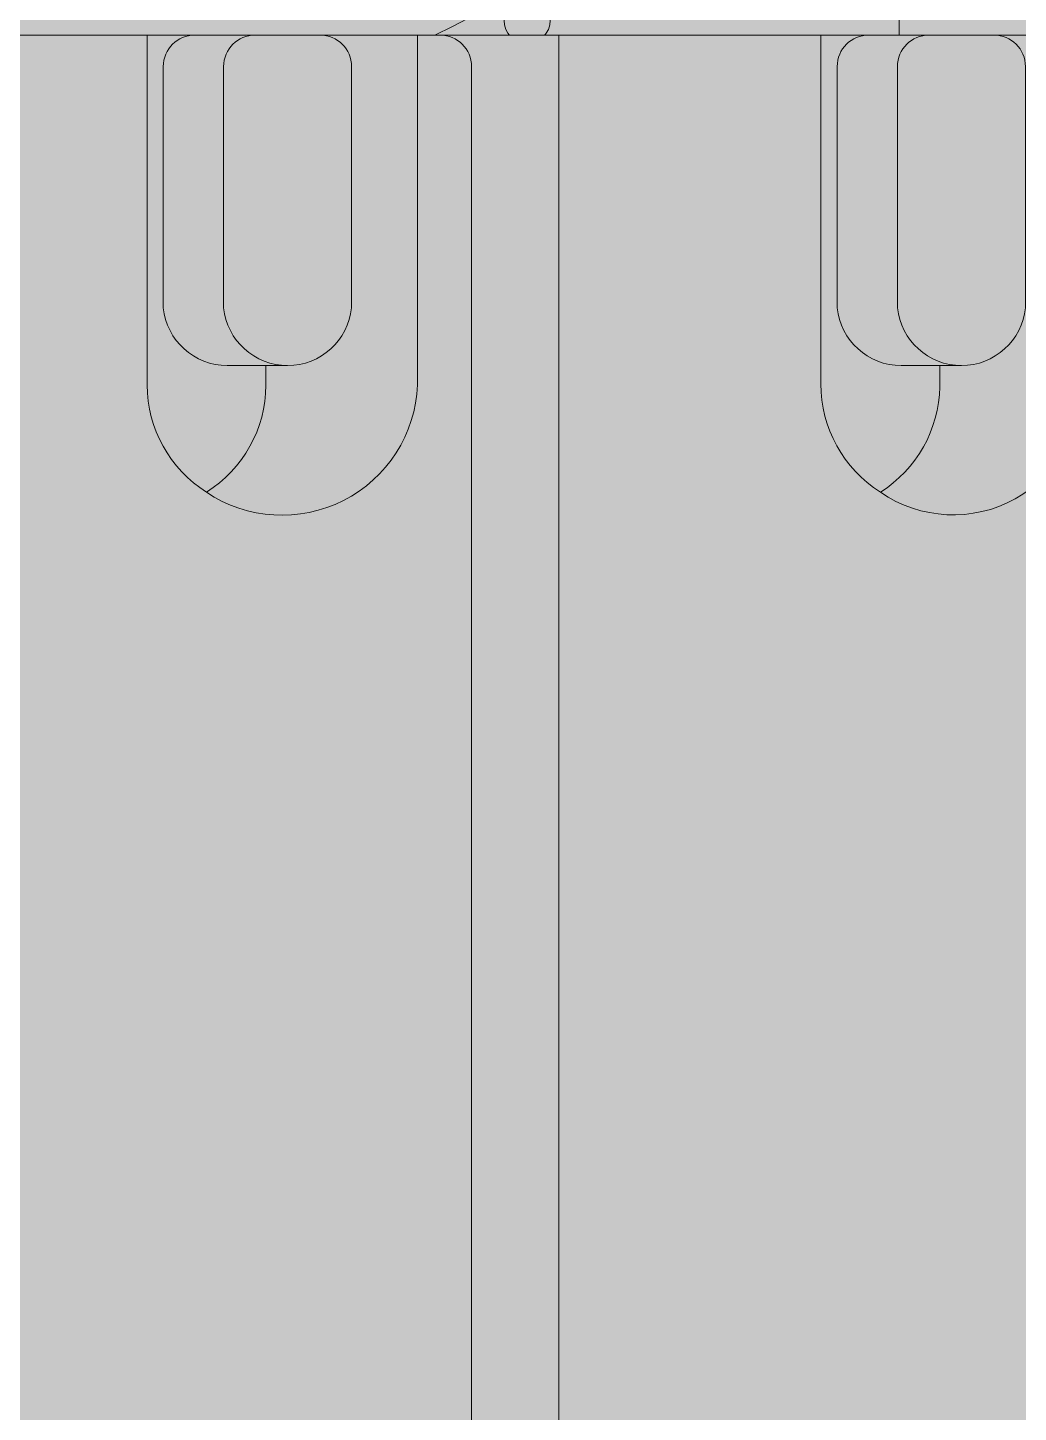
# Model space of a CAD drawing. Header units: millimetres. Extents: x -5368 to 16281, y -22441 to 15493.
# Drawn here: x -3813 to -3341, y 2836 to 3495 of the extents above; entities that cross this region are included whole.
import ezdxf
from ezdxf.enums import TextEntityAlignment as Align

# ---------------------------------------------------------------- set-up
doc = ezdxf.new("R2010")
doc.units = ezdxf.units.MM
doc.set_wipeout_variables(frame=1)
doc.layers.add('Техника. Кран GROVE GMK 5220', color=250, linetype='Continuous', lineweight=20)
doc.layers.add('Техника. Кран GROVE GMK 5220 Штрих', color=7, linetype='Continuous', true_color=0xe8e8e8)
doc.styles.add('arial', font='arial.ttf')

# ---------------------------------------------------------------- blocks, each defined once
blk = doc.blocks.new('GMK 5220-20250309.081547')
at = {"color": 0, "linetype": 'ByBlock', "lineweight": -2, "transparency": 16777216}
blk.add_lwpolyline([(-4565.001899227203, -200.5016025695522), (-35.41129775596892, -200.5008757125815), (86.9195635260603, -89.33162617230118, 0.4349877229114393), (84.60315346377865, 91.49069402250825, 2.220446049250313e-16), (-35.41139026052588, 200.5010176241713), (-2517.000848705249, 200.501346494455)], format="xyb", dxfattribs=at)
blk = doc.blocks.new('GMK 5220-20250308.075254')
at = {"color": 0, "linetype": 'ByBlock', "lineweight": -2, "transparency": 16777216}
blk.add_wipeout([(4132.021917808218, 3646.8969709839685), (4108.436437235389, 3719.476066501539), (4070.274609802295, 3785.564453733841), (4019.204699595783, 3842.273044542456), (3957.4592542386176, 3887.122793456416), (3887.7375079117714, 3918.153070431249), (3813.087382931683, 3934.00737080866), (3736.772248244751, 3933.9926156215024), (3662.1282595606167, 3918.1094499004384), (3592.418517574316, 3887.0522144760907), (3530.6904198263132, 3842.178592509361), (3479.6424421378447, 3785.4502576676105), (3441.5061733402695, 3719.34711854246), (3417.948760211422, 3646.7589081589767), (3410.000027289207, 3570.858857797127), (3418.0074575575927, 3494.9649775399084), (3441.6210020476674, 3422.3950077409945), (3479.808382409946, 3356.321382283732), (3530.900217498023, 3299.6325439878847), (3592.6630012315604, 3254.8066748330725), (3662.396741473466, 3223.8033609477097), (3737.0529915870825, 3207.977928284643), (3813.3681148626188, 3208.0221938439095), (3888.0059560892905, 3223.9342225336172), (3957.703683311354, 3255.018411763496), (4019.4144242199973, 3299.9159000730474), (4070.440461757222, 3356.6639704653494), (4108.5511662167655, 3422.781851598954), (4132.080508379095, 3495.3791659942403), (4139.999999999999, 3571.0000000000005)], dxfattribs=at)
at = {"layer": 'Техника. Кран GROVE GMK 5220 Штрих', "true_color": 0xadadad, "transparency": 16777216}
h = blk.add_hatch(color=253, dxfattribs=at)
h.dxf.hatch_style = 1
edge = h.paths.add_edge_path()
edge.add_arc((3775, 3571), 365, 0, 360)
at = {"color": 0, "linetype": 'ByBlock', "lineweight": -2, "transparency": 16777216}
blk.add_circle((3775, 3571), 365, dxfattribs=at)
blk.add_wipeout([(22.385445000000345, 3559.327399999999), (127.09091248929008, 3216.5435079587587), (-341.3059549999989, 2995.967199999999), (-341.3059549999989, 2995.967199999999), (-346.26780791351393, 3137.257352465088), (-355.4946369169297, 3278.333193042008), (-368.97802376036293, 3419.0660088568475), (-386.70566665306615, 3559.327399999999), (-481.15585500000407, 3559.3273000000017), (-481.1558550000034, 3559.3273000000017), (-461.854520898396, 3408.22343444318), (-447.58011209551023, 3256.562098112381), (-438.34836448318083, 3104.510480165257), (-434.1694550000027, 2952.2361999999994), (-1174.4276549999995, 2602.573240000001), (-1174.4276549999995, 2602.573240000001), (-1232.6608714875429, 2651.2683306756066), (-1295.133026798041, 2694.390820970713), (-1361.3126439986895, 2731.573849701118), (-1430.6367052171408, 2762.501085183311), (-1430.6367052171408, 2762.501085183311), (-1343.422894510994, 2971.02874589983), (-1243.6405958898372, 3173.842766479447), (-1131.6620886237424, 3370.1864650598927), (-1007.9051550000017, 3559.327299999998), (-1007.9051549999999, 3559.3273000000017), (-418.5165153461344, 3559.3273000000017), (-431.7750550000012, 3646.3273000000017), (-431.7750550000037, 3687.327300000001), (-918.7786550000014, 3687.327300000001), (-948.3842550000008, 3756.3273000000017), (-989.4383550000016, 3756.3273000000017), (-1038.8675549999998, 3687.0824000000002), (-1038.8675549999998, 3687.0824000000002), (-1172.2251444162266, 3492.9240759378263), (-1293.2972674302482, 3290.8764516349993), (-1401.618736476461, 3081.715841573714), (-1496.7733550000007, 2866.2458899999992), (-1496.7733550000007, 2866.245889999998), (-1553.1281550000017, 2863.0735400000017), (-1553.1281550000022, 2863.0735400000017), (-1558.5956489312325, 2849.1777043832367), (-1564.0093507761553, 2835.260823636801), (-1569.3691795314803, 2821.3231059940235), (-1574.6750549999992, 2807.3647600000027), (-1574.6750549999992, 2807.36476), (-1539.4516550000003, 2755.983599999999), (-1539.4516550000003, 2755.9835999999987), (-1566.810906161741, 2679.6602971901248), (-1592.4782614713254, 2602.7515067474806), (-1616.4412057817876, 2525.294728632762), (-1638.6880550000014, 2447.32773), (-1638.6880550000014, 2447.3277300000013), (-1643.5206549999998, 2425.86565), (-1658.459054999999, 2372.494080000001), (-1658.459054999999, 2372.494080000001), (-1633.4480954567357, 2325.9956192611835), (-1605.4211164390858, 2281.2503022380765), (-1574.500473531195, 2238.4534706904383), (-1540.8211550000015, 2197.7919600000027), (-1540.8211550000015, 2197.7919600000027), (-1563.2686448593195, 2156.609728604125), (-1563.2686448593195, 2156.609728604125), (-1557.3169297364325, 2148.209832955544), (-1551.2656693313838, 2139.8813632689), (-1545.1157207309807, 2131.625499169759), (-1538.8679550000015, 2123.4434100000008), (-1538.8679550000006, 2123.4434099999994), (-1546.8675550000007, 2117.2592200000004), (-1129.9999549999993, 2117.326830000002), (-1129.9999549999993, 1932), (-1162.4999549999989, 1932), (-1162.4999549999989, 1907.0000000000005), (-1178.907455, 1907.0000000000005), (-1190.2781549999995, 1893.924500000002), (-1197.4163550000012, 1893.924500000002), (-1197.4163550000012, 1932), (-1333.234155000001, 1932), (-1333.234155000001, 1893.924500000002), (1246.999945, 1893.924500000002), (1246.999945, 1887.0000000000005), (1560.999994999999, 1887.0000000000005), (1560.999994999999, 1873.3397459621556), (1560.999994999999, 1873.3397459621556), (1559.8268293236497, 1872.7612046748873), (1558.5881854510244, 1872.340741737109), (1557.3052569221995, 1872.0855513862625), (1555.999994999999, 1872), (1535.999994999999, 1872), (1535.999994999999, 1867.0000000000005), (1555.999994999999, 1867.0000000000005), (1555.999994999999, 1867.0000000000005), (1557.2728508594673, 1867.0541029723508), (1558.536524680886, 1867.2160216051952), (1559.7819006629443, 1867.4845878612905), (1560.999994999999, 1867.8578643762708), (1560.999994999999, 1804), (1565.999994999999, 1804), (1565.999994999999, 1870.817503000002), (1567.1803349999977, 1872), (1570.999994999999, 1872), (1570.999994999999, 1887.0000000000005), (1672.999994999999, 1887.0000000000005), (1672.999994999999, 1872), (1676.819655, 1872), (1677.999994999999, 1870.817503000002), (1677.999994999999, 1804), (1682.999994999999, 1804), (1682.999994999999, 1867.8578643762708), (1682.999994999999, 1867.8578643762708), (1684.2180893370535, 1867.4845878612905), (1685.4634653191117, 1867.2160216051952), (1686.7271391405304, 1867.0541029723508), (1687.999994999999, 1867.0000000000005), (1707.9999949999988, 1867.0000000000005), (1707.9999949999988, 1872), (1687.999994999999, 1872), (1687.999994999999, 1872), (1686.6947330777982, 1872.0855513862625), (1685.4118045489736, 1872.340741737109), (1684.173160676348, 1872.7612046748873), (1682.999994999999, 1873.3397459621556), (1682.999994999999, 1887.0000000000005), (2341.999994999999, 1887.0000000000005), (2341.999994999999, 1873.3397459621556), (2341.999994999999, 1873.3397459621556), (2340.8268293236492, 1872.7612046748886), (2339.5881854510235, 1872.3407417371109), (2338.3052569221995, 1872.085551386263), (2336.9999949999988, 1872), (2316.9999949999988, 1872), (2316.9999949999988, 1867.0000000000005), (2336.9999949999988, 1867.0000000000005), (2336.9999949999988, 1867.0000000000005), (2338.2728508594673, 1867.0541029723536), (2339.536524680885, 1867.2160216051984), (2340.781900662944, 1867.4845878612919), (2341.999994999999, 1867.8578643762708), (2341.999994999999, 1804), (2346.999994999999, 1804), (2346.999994999999, 1870.817503000002), (2348.1803349999977, 1872), (2351.9999949999988, 1872), (2351.9999949999988, 1887.0000000000005), (2453.999994999999, 1887.0000000000005), (2453.999994999999, 1872), (2457.8196550000002, 1872), (2458.9999949999988, 1870.8173770000003), (2458.9999949999988, 1804), (2463.999994999999, 1804), (2463.999994999999, 1867.8578643762708), (2463.999994999999, 1867.8578643762708), (2465.2180893370532, 1867.4845878612905), (2466.4634653191124, 1867.2160216051952), (2467.72713914053, 1867.0541029723508), (2468.999994999999, 1867.0000000000005), (2488.999994999999, 1867.0000000000005), (2488.999994999999, 1872), (2468.999994999999, 1872), (2468.999994999999, 1872), (2467.6947330777984, 1872.0855513862625), (2466.411804548974, 1872.3407417371095), (2465.1731606763483, 1872.7612046748873), (2463.999994999999, 1873.3397459621556), (2463.999994999999, 1877.0000000000005), (2466.999994999999, 1877.0000000000005), (2466.999994999999, 1962.000000000001), (2849.9999949999988, 1962.000000000001), (2850.0000950000003, 2267.0000000000005), (2966.999994999999, 2267.0000000000005), (2966.999994999999, 2275.0000000000005), (2949.999994999999, 2275.0000000000005), (2949.999994999999, 3182), (4405.000045000002, 3182), (4405.000045000002, 3192), (4395, 3192), (4395, 3272.000000000001), (4395, 3272.000000000001), (4390.432771950678, 3294.9610059419056), (4377.426406871194, 3314.4264068711927), (4357.9610059419065, 3327.4327719506773), (4335, 3332), (4254.9999520747515, 3332), (4255.000045000002, 3724), (4263.000045000002, 3715.999999999999), (4265.000045000002, 3715.999999999999), (4265.000045000002, 3816), (4263.000045000002, 3816), (4255.000045000002, 3808), (4255.000045000002, 3816), (4245.0000450000025, 3816), (4245.0000450000025, 3806), (3392.7269449999994, 3806), (2955.3835049999984, 3865.6299), (2949.954754999999, 3866), (2288.9999949999988, 3866), (2288.999645000001, 3862.966199999999), (2285.8153949999983, 3863.3109000000004), (2267.079764999999, 3855.9703999999983), (2233.4412749999983, 3856), (2176.547797, 3833.7181999999993), (2025.499945, 3833.7181900000005), (2022.4999450000003, 3830.7181899999996), (2022.4999350000003, 3773.3868), (1944.4991149999992, 3742.8384000000005), (1941.741094999998, 3740.1854999999996), (1935.5792850000005, 3726.0901999999987), (1837.5421949999986, 3687.6797000000006), (1799.1451649999985, 3785.682600000001), (1791.6964650000014, 3782.7642000000014), (1830.0934950000017, 3684.7613999999994), (1112.1388449999981, 3403.470437106539), (1112.1388449999981, 3431.9536000000007), (1112.1388449999981, 3431.9536000000007), (1117.8790964854745, 3433.0954070123316), (1122.7454467177963, 3436.3469982822035), (1125.9970379876675, 3441.213348514525), (1127.1388449999981, 3446.9536000000007), (1127.1388449999981, 3491.9536000000007), (1122.1388449999981, 3491.9536000000007), (1122.1388449999981, 3446.9536000000007), (1122.1388449999981, 3446.9536000000007), (1121.3776403251125, 3443.1267656763484), (1119.209912811865, 3439.882532188133), (1115.96567932365, 3437.714804674887), (1112.1388449999981, 3436.9536000000007), (1112.1388449999981, 3436.9536000000007), (932.1388449999981, 3436.9536000000007), (932.1388449999981, 3436.9536000000007), (928.3120106763474, 3437.714804674888), (925.067777188133, 3439.882532188136), (922.9000496748856, 3443.1267656763503), (922.1388449999984, 3446.9536000000007), (922.1388449999981, 3446.9536000000007), (922.1388449999981, 3491.9536000000007), (917.1388449999981, 3491.9536000000007), (917.1388449999981, 3446.9536000000007), (917.1388449999981, 3446.9536000000007), (918.2806520123288, 3441.213348514525), (921.5322432821999, 3436.3469982822035), (926.3985935145217, 3433.0954070123316), (932.1388449999981, 3431.9536000000007), (932.1388449999981, 3332.9473688141297), (598.6843542461432, 3202.301625348321), (626.9298449999993, 3303.431199999999), (619.2247450000001, 3305.5832999999984), (589.3576450000004, 3198.6474000000026), (410.0743449999976, 3128.405200000001), (410.0743449999976, 3128.405200000001), (381.3359242622132, 3289.4884490832546), (341.9462992140666, 3448.30333314733), (292.0799454418111, 3604.14638471903), (231.95774500000016, 3756.3273000000017), (190.90354499999785, 3756.3273000000017), (141.56244500000048, 3687.327300000001), (-431.77505500000575, 3687.327300000001), (-431.7750550000012, 3646.3273000000017), (-418.5165153461344, 3559.3273000000017), (-386.70566665306615, 3559.327399999999)], dxfattribs=at)
at = {"layer": 'Техника. Кран GROVE GMK 5220 Штрих', "transparency": 16777216}
h = blk.add_hatch(color=256, dxfattribs=at)
h.dxf.hatch_style = 1
edge = h.paths.add_edge_path()
edge.add_line((-386.7056666530625, 3559.327399999998), (22.38544499999989, 3559.327399999998))
edge.add_line((22.38544499999989, 3559.327399999998), (127.090912489286, 3216.543507958759))
edge.add_line((127.090912489286, 3216.543507958759), (-341.3059549999962, 2995.967199999999))
edge.add_arc((-5020.898003174326, 2902.360649058015), 4680.528167174691, 1.145942871526288, 8.068775076187405)
edge.add_line((-386.7056666530625, 3559.327399999998), (-481.1558550000045, 3559.327300000001))
edge.add_arc((-5021.900274676607, 2902.528186419214), 4588.000104667034, 0.6207748568406828, 8.230503837868412, ccw=False)
edge.add_line((-434.1694550000029, 2952.236199999999), (-1174.427655, 2602.573240000002))
edge.add_arc((-1730.924536671224, 1996.240172412139), 822.9997376429133, 47.45406200345965, 68.60042369006618)
edge.add_arc((2025.318572346816, 1439.59739265836), 3700.500109474166, 145.0527138145376, 159.0536744549772, ccw=False)
edge.add_line((-1007.905155, 3559.327300000001), (-418.5165153461348, 3559.327300000001))
edge.add_line((-418.5165153461348, 3559.327300000001), (-431.7750549999982, 3646.327300000001))
edge.add_line((-431.7750549999982, 3646.327300000001), (-431.7750550000055, 3687.327300000001))
edge.add_line((-431.7750550000055, 3687.327300000001), (-918.7786550000019, 3687.327300000001))
edge.add_line((-918.7786550000019, 3687.327300000001), (-948.3842550000045, 3756.327300000001))
edge.add_line((-948.3842550000045, 3756.327300000001), (-989.4383549999984, 3756.327300000001))
edge.add_line((-989.4383549999984, 3756.327300000001), (-1038.867554999997, 3687.082399999999))
edge.add_arc((2025.253914586714, 1439.613970824481), 3799.994042169395, 143.7407391895068, 157.9491055126346)
edge.add_line((-1496.773355000005, 2866.245889999998), (-1553.128155000006, 2863.073540000001))
edge.add_arc((2036.496762358249, 1442.666242153007), 3860.435718814168, 158.4113949495344, 159.2979119321689)
edge.add_line((-1574.675055, 2807.36476), (-1539.451655000004, 2755.9836))
edge.add_arc((1903.103758530606, 1478.88182116625), 3671.808373094822, 159.6464084580131, 164.7072048278086)
edge.add_line((-1638.688054999999, 2447.327730000001), (-1643.520655, 2425.86565))
edge.add_line((-1643.520655, 2425.86565), (-1658.459054999999, 2372.49408))
edge.add_arc((-942.593525010394, 2727.573712152773), 799.09010893456, 206.3820749779501, 221.5276374737581)
edge.add_line((-1540.821155000005, 2197.791960000002), (-1563.268644859323, 2156.609728604126))
edge.add_arc((-854.500809334793, 2652.49608715735), 865.0174132775043, 214.9783933046662, 217.7059555516733)
edge.add_line((-1538.867955000002, 2123.44341), (-1546.867554999997, 2117.25922))
edge.add_line((-1546.867554999997, 2117.25922), (-1129.999954999999, 2117.326830000002))
edge.add_line((-1129.999954999999, 2117.326830000002), (-1129.999954999999, 1932))
edge.add_line((-1129.999954999999, 1932), (-1162.499954999999, 1932))
edge.add_line((-1162.499954999999, 1932), (-1162.499954999999, 1907))
edge.add_line((-1162.499954999999, 1907), (-1178.907455, 1907))
edge.add_line((-1178.907455, 1907), (-1190.278155, 1893.924500000001))
edge.add_line((-1190.278155, 1893.924500000001), (-1197.416355000001, 1893.924500000001))
edge.add_line((-1197.416355000001, 1893.924500000001), (-1197.416355000001, 1932))
edge.add_line((-1197.416355000001, 1932), (-1333.234155000006, 1932))
edge.add_line((-1333.234155000006, 1932), (-1333.234155000006, 1893.924500000001))
edge.add_line((-1333.234155000006, 1893.924500000001), (1246.999944999996, 1893.924500000001))
edge.add_line((1246.999944999996, 1893.924500000001), (1246.999944999996, 1887))
edge.add_line((1246.999944999996, 1887), (1560.999994999998, 1887))
edge.add_line((1560.999994999998, 1887), (1560.999994999998, 1873.339745962156))
edge.add_arc((1555.999995000001, 1881.999999999989), 9.999999999989104, 269.9999999999831, 300.0000000000165, ccw=False)
edge.add_line((1555.999994999998, 1872), (1535.999994999998, 1872))
edge.add_line((1535.999994999998, 1872), (1535.999994999998, 1867))
edge.add_line((1535.999994999998, 1867), (1555.999994999998, 1867))
edge.add_arc((1555.999995000026, 1881.999999999818), 14.9999999998181, 269.999999999894, 289.4712206346239)
edge.add_line((1560.999994999998, 1867.85786437627), (1560.999994999998, 1804))
edge.add_line((1560.999994999998, 1804), (1565.999994999998, 1804))
edge.add_line((1565.999994999998, 1804), (1565.999994999998, 1870.817503000002))
edge.add_line((1565.999994999998, 1870.817503000002), (1567.180334999997, 1872))
edge.add_line((1567.180334999997, 1872), (1570.999994999998, 1872))
edge.add_line((1570.999994999998, 1872), (1570.999994999998, 1887))
edge.add_line((1570.999994999998, 1887), (1672.999994999998, 1887))
edge.add_line((1672.999994999998, 1887), (1672.999994999998, 1872))
edge.add_line((1672.999994999998, 1872), (1676.819654999999, 1872))
edge.add_line((1676.819654999999, 1872), (1677.999994999998, 1870.817503000002))
edge.add_line((1677.999994999998, 1870.817503000002), (1677.999994999998, 1804))
edge.add_line((1677.999994999998, 1804), (1682.999994999998, 1804))
edge.add_line((1682.999994999998, 1804), (1682.999994999998, 1867.85786437627))
edge.add_arc((1687.999994999971, 1881.999999999818), 14.99999999981808, 250.528779365376, 270.000000000106)
edge.add_line((1687.999994999998, 1867), (1707.999994999998, 1867))
edge.add_line((1707.999994999998, 1867), (1707.999994999998, 1872))
edge.add_line((1707.999994999998, 1872), (1687.999994999998, 1872))
edge.add_arc((1687.999994999995, 1881.999999999989), 9.999999999989086, 239.99999999998352, 270.00000000001694, ccw=False)
edge.add_line((1682.999994999998, 1873.339745962156), (1682.999994999998, 1887))
edge.add_line((1682.999994999998, 1887), (2341.999994999998, 1887))
edge.add_line((2341.999994999998, 1887), (2341.999994999998, 1873.339745962156))
edge.add_arc((2336.999994999985, 1882.000000000049), 10.00000000004916, 270.0000000000756, 299.9999999999246, ccw=False)
edge.add_line((2336.999994999998, 1872), (2316.999994999998, 1872))
edge.add_line((2316.999994999998, 1872), (2316.999994999998, 1867))
edge.add_line((2316.999994999998, 1867), (2336.999994999998, 1867))
edge.add_arc((2336.99999499999, 1882.000000000027), 15.00000000002728, 270.0000000000313, 289.471220634487)
edge.add_line((2341.999994999998, 1867.85786437627), (2341.999994999998, 1804))
edge.add_line((2341.999994999998, 1804), (2346.999994999998, 1804))
edge.add_line((2346.999994999998, 1804), (2346.999994999998, 1870.817503000002))
edge.add_line((2346.999994999998, 1870.817503000002), (2348.180334999997, 1872))
edge.add_line((2348.180334999997, 1872), (2351.999994999998, 1872))
edge.add_line((2351.999994999998, 1872), (2351.999994999998, 1887))
edge.add_line((2351.999994999998, 1887), (2453.999994999998, 1887))
edge.add_line((2453.999994999998, 1887), (2453.999994999998, 1872))
edge.add_line((2453.999994999998, 1872), (2457.819654999999, 1872))
edge.add_line((2457.819654999999, 1872), (2458.999994999998, 1870.817376999999))
edge.add_line((2458.999994999998, 1870.817376999999), (2458.999994999998, 1804))
edge.add_line((2458.999994999998, 1804), (2463.999994999998, 1804))
edge.add_line((2463.999994999998, 1804), (2463.999994999998, 1867.85786437627))
edge.add_arc((2468.999994999971, 1881.999999999818), 14.99999999981808, 250.528779365376, 270.000000000106)
edge.add_line((2468.999994999998, 1867), (2488.999994999998, 1867))
edge.add_line((2488.999994999998, 1867), (2488.999994999998, 1872))
edge.add_line((2488.999994999998, 1872), (2468.999994999998, 1872))
edge.add_arc((2468.999995000004, 1882.000000000022), 10.00000000002183, 240.0000000000333, 269.9999999999661, ccw=False)
edge.add_line((2463.999994999998, 1873.339745962156), (2463.999994999998, 1877))
edge.add_line((2463.999994999998, 1877), (2466.999994999998, 1877))
edge.add_line((2466.999994999998, 1877), (2466.999994999998, 1962))
edge.add_line((2466.999994999998, 1962), (2849.999994999998, 1962))
edge.add_line((2849.999994999998, 1962), (2850.000095000003, 2267))
edge.add_line((2850.000095000003, 2267), (2966.999994999998, 2267))
edge.add_line((2966.999994999998, 2267), (2966.999994999998, 2275))
edge.add_line((2966.999994999998, 2275), (2949.999994999998, 2275))
edge.add_line((2949.999994999998, 2275), (2949.999994999998, 3182))
edge.add_line((2949.999994999998, 3182), (4405.000045000001, 3182))
edge.add_line((4405.000045000001, 3182), (4405.000045000001, 3192))
edge.add_line((4405.000045000001, 3192), (4395, 3192))
edge.add_line((4395, 3192), (4395, 3272))
edge.add_arc((4335, 3272), 60, 0, 90)
edge.add_line((4335, 3332), (4254.999952074751, 3332))
edge.add_line((4254.999952074751, 3332), (4255.000045000001, 3724))
edge.add_line((4255.000045000001, 3724), (4263.000045000001, 3716))
edge.add_line((4263.000045000001, 3716), (4265.000045000001, 3716))
edge.add_line((4265.000045000001, 3716), (4265.000045000001, 3816))
edge.add_line((4265.000045000001, 3816), (4263.000045000001, 3816))
edge.add_line((4263.000045000001, 3816), (4255.000045000001, 3808))
edge.add_line((4255.000045000001, 3808), (4255.000045000001, 3816))
edge.add_line((4255.000045000001, 3816), (4245.000045000001, 3816))
edge.add_line((4245.000045000001, 3816), (4245.000045000001, 3806))
edge.add_line((4245.000045000001, 3806), (3392.726944999995, 3806))
edge.add_line((3392.726944999995, 3806), (2955.383504999998, 3865.6299))
edge.add_line((2955.383504999998, 3865.6299), (2949.954754999999, 3866))
edge.add_line((2949.954754999999, 3866), (2288.999994999998, 3866))
edge.add_line((2288.999994999998, 3866), (2288.999644999996, 3862.966199999999))
edge.add_line((2288.999644999996, 3862.966199999999), (2285.815394999998, 3863.3109))
edge.add_line((2285.815394999998, 3863.3109), (2267.079764999995, 3855.970399999998))
edge.add_line((2267.079764999995, 3855.970399999998), (2233.441274999997, 3856))
edge.add_line((2233.441274999997, 3856), (2176.547796999999, 3833.718199999999))
edge.add_line((2176.547796999999, 3833.718199999999), (2025.499944999996, 3833.71819))
edge.add_line((2025.499944999996, 3833.71819), (2022.499944999996, 3830.71819))
edge.add_line((2022.499944999996, 3830.71819), (2022.499935, 3773.3868))
edge.add_line((2022.499935, 3773.3868), (1944.499114999999, 3742.838400000001))
edge.add_line((1944.499114999999, 3742.838400000001), (1941.741094999998, 3740.1855))
edge.add_line((1941.741094999998, 3740.1855), (1935.579285, 3726.090199999999))
edge.add_line((1935.579285, 3726.090199999999), (1837.542194999995, 3687.679700000001))
edge.add_line((1837.542194999995, 3687.679700000001), (1799.145165000002, 3785.6826))
edge.add_line((1799.145165000002, 3785.6826), (1791.696465000001, 3782.764200000001))
edge.add_line((1791.696465000001, 3782.764200000001), (1830.093495000001, 3684.761399999999))
edge.add_line((1830.093495000001, 3684.761399999999), (1112.138845000001, 3403.470437106538))
edge.add_line((1112.138845000001, 3403.470437106538), (1112.138845000001, 3431.953600000001))
edge.add_arc((1112.138845000001, 3446.953600000001), 15, 270, 360)
edge.add_line((1127.138845000001, 3446.953600000001), (1127.138845000001, 3491.953600000001))
edge.add_line((1127.138845000001, 3491.953600000001), (1122.138845000001, 3491.953600000001))
edge.add_line((1122.138845000001, 3491.953600000001), (1122.138845000001, 3446.953600000001))
edge.add_arc((1112.138845000007, 3446.953599999995), 9.999999999994316, -90.00000000003263, 3.1320723792305216e-11, ccw=False)
edge.add_line((1112.138845000001, 3436.953600000001), (932.1388450000013, 3436.953600000001))
edge.add_arc((932.1388450000023, 3446.953600000002), 10.00000000000091, 180.0000000000052, 269.99999999999415, ccw=False)
edge.add_line((922.1388450000013, 3446.953600000001), (922.1388450000013, 3491.953600000001))
edge.add_line((922.1388450000013, 3491.953600000001), (917.1388450000013, 3491.953600000001))
edge.add_line((917.1388450000013, 3491.953600000001), (917.1388450000013, 3446.953600000001))
edge.add_arc((932.1388450000013, 3446.953600000001), 15, 180, 270)
edge.add_line((932.1388450000013, 3431.953600000001), (932.1388450000013, 3332.94736881413))
edge.add_line((932.1388450000013, 3332.94736881413), (598.6843542461429, 3202.301625348322))
edge.add_line((598.6843542461429, 3202.301625348322), (626.9298449999987, 3303.431199999999))
edge.add_line((626.9298449999987, 3303.431199999999), (619.2247449999995, 3305.583299999998))
edge.add_line((619.2247449999995, 3305.583299999998), (589.3576450000037, 3198.647400000002))
edge.add_line((589.3576450000037, 3198.647400000002), (410.0743449999936, 3128.405200000001))
edge.add_arc((-2023.280980061428, 2777.382145293316), 2458.543333549439, 8.208562187949815, 23.46451090596787)
edge.add_line((231.9577449999997, 3756.327300000001), (190.903545000001, 3756.327300000001))
edge.add_line((190.903545000001, 3756.327300000001), (141.5624449999959, 3687.327300000001))
edge.add_line((141.5624449999959, 3687.327300000001), (-431.7750550000055, 3687.327300000001))
edge.add_line((-431.7750550000055, 3687.327300000001), (-431.7750549999982, 3646.327300000001))
edge.add_line((-431.7750549999982, 3646.327300000001), (-418.5165153461348, 3559.327300000001))
edge.add_line((-418.5165153461348, 3559.327300000001), (-386.7056666530625, 3559.327399999998))
edge = h.paths.add_edge_path(flags=16)
edge.add_arc((-1545.672055000003, 2830.866419999998), 14.99971891417129, 0, 360)
edge = h.paths.add_edge_path(flags=16)
edge.add_arc((-1529.037355, 2151.282780000001), 14.9997001043383, 0, 360)
edge = h.paths.add_edge_path(flags=16)
edge.add_arc((-968.779555000001, 3721.2461), 14.99971891417129, 0, 360)
edge = h.paths.add_edge_path(flags=16)
edge.add_arc((4335, 3272), 22.50000000000028, 0, 360)
at = {"color": 0, "linetype": 'ByBlock', "lineweight": -2, "transparency": 16777216}
blk.add_lwpolyline([(2949.999994999998, 3182), (4405.000045000001, 3182), (4405.000045000001, 3192), (4395, 3192), (4395, 3272, 0.414213562373095)], format="xyb", dxfattribs=at)
for points in [[(3398.000045000001, 3192), (3398.000045000001, 3796)], [(2849.999994999998, 3192), (3928.000045000001, 3192)]]:
    blk.add_lwpolyline(points, dxfattribs=at)
blk.add_circle((3575.000045000001, 3248), 10.9999999999967, dxfattribs=at)
at = {"color": 0, "linetype": 'ByBlock', "lineweight": 5, "transparency": 16777216}
blk.add_arc((3775, 3571), 365, 139.9215699715438, 40.07843002845625, dxfattribs=at)
blk = doc.blocks.new('GMK 5220-20250309.11055901')
at = {"color": 0, "linetype": 'ByBlock', "lineweight": -2, "transparency": 16777216}
blk.add_wipeout([(2535.986799999999, 4.547473508864641e-13), (2535.986799999999, 4.547473508864641e-13), (2541.7270514854754, 1.1418070123309008), (2546.593401717798, 4.39339828220227), (2549.844992987668, 9.25974851452429), (2550.986799999999, 15.000000000000455), (2550.986799999999, 15.000000000000455), (2550.986799999999, 195.00000000000045), (2550.986799999999, 195.00000000000045), (2549.844992987668, 200.74025148547707), (2546.593401717798, 205.60660171779864), (2541.7270514854754, 208.85819298766955), (2535.986799999999, 210), (15, 210), (15, 210), (9.259748514523835, 208.85819298766955), (4.393398282201815, 205.60660171779864), (1.141807012330446, 200.74025148547707), (0, 195.00000000000045), (0, 15.000000000000455), (0, 15.000000000000455), (1.141807012330446, 9.25974851452429), (4.393398282201815, 4.39339828220227), (9.259748514523835, 1.1418070123309008), (15, 4.547473508864641e-13), (15, 4.547473508864641e-13)], dxfattribs=at)
at = {"layer": 'Техника. Кран GROVE GMK 5220 Штрих', "true_color": 0xadadad, "transparency": 16777216}
h = blk.add_hatch(color=253, dxfattribs=at)
h.dxf.hatch_style = 1
h.paths.add_polyline_path([(222.6764558940521, 210), (222.6764558940522, 0), (705, 0, 0.4142135623730951), (720, 15), (720, 195, 0.4142135623730951), (705, 210)])
h.paths.add_polyline_path([(1505.191307374813, 0, 0.4104828668700649), (1520, 14.99877999999808), (1520, 194.9987799999981, 0.4142135623730951), (1505, 209.9987799999981), (894.8529898734937, 209.9992795834568, 0.4113458698494183), (880, 195), (880, 15, 0.4142135623730951), (895, 0)])
h.paths.add_polyline_path([(1695, 209.9987799999981, 0.4142135623730951), (1680, 194.9987799999981), (1680, 14.99877999999808, 0.4179541254819384), (1695.191307374813, 0), (2535.986799999999, 0, 0.4142135623730951), (2550.986799999999, 15), (2550.986799999999, 195, 0.4142135623730951), (2535.986799999999, 210)])
at = {"layer": 'Техника. Кран GROVE GMK 5220 Штрих', "true_color": 0x848484, "transparency": 16777216}
h = blk.add_hatch(color=252, dxfattribs=at)
h.dxf.hatch_style = 1
edge = h.paths.add_edge_path()
edge.add_line((895, 210), (705, 210))
edge.add_arc((705, 195), 15, 0, 90, ccw=False)
edge.add_line((720, 195), (720, 15))
edge.add_arc((705, 15), 15, 270, 360, ccw=False)
edge.add_line((705, 0), (895, 0))
edge.add_arc((895, 15), 15, 180, 270, ccw=False)
edge.add_line((880, 15), (880, 195))
edge.add_arc((895, 195), 15, 90, 180, ccw=False)
edge = h.paths.add_edge_path()
edge.add_line((1695, 209.9987799999981), (1505, 209.9987799999981))
edge.add_arc((1505, 194.9987799999981), 15, 0, 90, ccw=False)
edge.add_line((1520, 194.9987799999981), (1520, 14.99877999999808))
edge.add_arc((1505, 14.99877999999808), 15, 270, 360, ccw=False)
edge.add_line((1505, -0.001220000001922017), (1695, -0.001220000001922017))
edge.add_arc((1695, 14.99877999999808), 15, 180, 270, ccw=False)
edge.add_line((1680, 14.99877999999808), (1680, 194.9987799999981))
edge.add_arc((1695, 194.9987799999981), 15, 90, 180, ccw=False)
at = {"color": 0, "linetype": 'ByBlock', "lineweight": -2, "transparency": 16777216}
for points in [[(15, 0), (2535.986799999999, 0, 0.414213562373095), (2550.986799999999, 15), (2550.986799999999, 195, 0.414213562373095), (2535.986799999999, 210), (15, 210, 0.414213562373095), (0, 195), (0, 15, 0.414213562373095)], [(1695, 209.9987799999981), (1505, 209.9987799999981, -0.4142135623730951), (1520, 194.9987799999981), (1520, 14.99877999999808, -0.4142135623730951), (1505, -0.001220000001922017), (1695, -0.001220000001922017, -0.4142135623730951), (1680, 14.99877999999808), (1680, 194.9987799999981, -0.4142135623730951)]]:
    blk.add_lwpolyline(points, format="xyb", close=True, dxfattribs=at)
blk = doc.blocks.new('GMK 5220-20250309.111722')
at = {"color": 0, "linetype": 'ByBlock', "lineweight": -2, "transparency": 16777216}
blk.add_wipeout([(2535.986799999999, 0), (2535.986799999999, 0), (2541.7270514854754, 1.1418070123309008), (2546.593401717798, 4.39339828220136), (2549.844992987668, 9.25974851452338), (2550.986799999999, 15.000000000000455), (2550.986799999999, 15), (2550.986799999999, 244.99999999999955), (2550.986799999999, 244.99999999999955), (2549.844992987668, 250.74025148547616), (2546.593401717798, 255.60660171779773), (2541.7270514854754, 258.8581929876691), (2535.986799999999, 260), (15, 260), (15, 260), (9.259748514523835, 258.8581929876691), (4.393398282201815, 255.60660171779773), (1.141807012330446, 250.74025148547616), (0, 244.99999999999955), (0, 15), (0, 15), (1.141807012330446, 9.25974851452338), (4.393398282201815, 4.39339828220136), (9.259748514523835, 1.1418070123309008), (15, 0), (15, 0)], dxfattribs=at)
at = {"layer": 'Техника. Кран GROVE GMK 5220 Штрих', "true_color": 0xadadad, "transparency": 16777216}
h = blk.add_hatch(color=253, dxfattribs=at)
h.dxf.hatch_style = 1
h.paths.add_polyline_path([(222.6764558940521, 260), (222.6764558940522, 2.842170943040401e-14), (705, 0, 0.4142135623730951), (720, 15), (720, 245, 0.4142135623730951), (705, 260)])
h.paths.add_polyline_path([(880, 245), (880, 15, 0.4142135623730951), (895, 0), (1505.191307374813, 0, 0.4104828668700649), (1520, 14.99877999999808), (1520, 244.9987799999981, 0.4142135623730951), (1505, 259.9987799999981), (894.8529898734937, 259.9992795834568, 0.4113458698494183)])
h.paths.add_polyline_path([(1695, 259.9987799999981, 0.4142135623730951), (1680, 244.9987799999981), (1680, 14.99877999999808, 0.4179541254819384), (1695.191307374813, 0), (2535.986799999999, 0, 0.4142135623730951), (2550.986799999999, 15), (2550.986799999999, 245, 0.4142135623730951), (2535.986799999999, 260)])
at = {"layer": 'Техника. Кран GROVE GMK 5220 Штрих', "true_color": 0x848484, "transparency": 16777216}
h = blk.add_hatch(color=252, dxfattribs=at)
h.dxf.hatch_style = 1
edge = h.paths.add_edge_path()
edge.add_line((895, 260), (705, 260))
edge.add_arc((705, 245), 15, 0, 90, ccw=False)
edge.add_line((720, 245), (720, 15))
edge.add_arc((705, 15), 15, 270, 360, ccw=False)
edge.add_line((705, 0), (895, 0))
edge.add_arc((895, 15), 15, 180, 270, ccw=False)
edge.add_line((880, 15), (880, 245))
edge.add_arc((895, 245), 15, 90, 180, ccw=False)
edge = h.paths.add_edge_path()
edge.add_line((1695, 259.9987799999981), (1505, 259.9987799999981))
edge.add_arc((1505, 244.9987799999981), 15, 0, 90, ccw=False)
edge.add_line((1520, 244.9987799999981), (1520, 14.99877999999808))
edge.add_arc((1505, 14.99877999999808), 15, 270, 360, ccw=False)
edge.add_line((1505, -0.001220000001922017), (1695, -0.001220000001922017))
edge.add_arc((1695, 14.99877999999808), 15, 180, 270, ccw=False)
edge.add_line((1680, 14.99877999999808), (1680, 244.9987799999981))
edge.add_arc((1695, 244.9987799999981), 15, 90, 180, ccw=False)
at = {"color": 0, "linetype": 'ByBlock', "lineweight": -2, "transparency": 16777216}
for points in [[(15, 0), (2535.986799999999, 0, 0.414213562373095), (2550.986799999999, 15), (2550.986799999999, 245, 0.414213562373095), (2535.986799999999, 260), (15, 260, 0.414213562373095), (0, 245), (0, 15, 0.414213562373095)], [(1695, 259.9987799999981), (1505, 259.9987799999981, -0.4142135623730951), (1520, 244.9987799999981), (1520, 14.99877999999808, -0.4142135623730951), (1505, -0.001220000001922017), (1695, -0.001220000001922017, -0.4142135623730951), (1680, 14.99877999999808), (1680, 244.9987799999981, -0.4142135623730951)]]:
    blk.add_lwpolyline(points, format="xyb", close=True, dxfattribs=at)
blk = doc.blocks.new('GMK 5220-20250309.104834')
at = {"color": 0, "linetype": 'ByBlock', "lineweight": -2, "transparency": 16777216}
blk.add_wipeout([(871.91677, 1155.0000000000002), (870.7749629876695, 1160.7402514854766), (867.5233717177985, 1165.6066017177986), (862.6570214854767, 1168.8581929876698), (856.91677, 1170.0000000000005), (-856.9167699999998, 1170.0000000000005), (-856.9167699999998, 1170.0000000000005), (-862.6570214854763, 1168.8581929876698), (-867.5233717177981, 1165.6066017177986), (-870.7749629876691, 1160.7402514854766), (-871.9167699999998, 1155.0000000000002), (-871.9167699999998, 15), (-871.9167699999998, 15), (-870.7749629876691, 9.259748514523608), (-867.5233717177981, 4.393398282201815), (-862.6570214854763, 1.1418070123306734), (-856.9167699999998, 0), (-856.9167699999998, 0), (856.91677, 0), (856.91677, 0), (862.6570214854767, 1.1418070123306734), (867.5233717177985, 4.393398282201815), (870.7749629876695, 9.259748514523608), (871.91677, 15), (871.91677, 15)], dxfattribs=at)
at = {"layer": 'Техника. Кран GROVE GMK 5220 Штрих', "true_color": 0xadadad, "transparency": 16777216}
h = blk.add_hatch(color=253, dxfattribs=at)
h.dxf.hatch_style = 1
h.paths.add_polyline_path([(-540.1118599999971, 1170), (-540.1118599999973, 0), (540.1126000000004, 0), (540.1126000000004, 1170)])
at = {"layer": 'Техника. Кран GROVE GMK 5220 Штрих', "transparency": 16777216}
h = blk.add_hatch(color=256, dxfattribs=at)
h.dxf.hatch_style = 1
h.set_gradient(color1=(132, 132, 132), color2=(173, 173, 173), rotation=180, tint=1)
h.paths.add_polyline_path([(540.1126000000004, 0), (856.9167699999998, 0, 0.4142135623730951), (871.9167699999998, 15), (871.9167699999998, 1155, 0.4142135623730951), (856.9167699999998, 1170), (788.6268010497188, 1170), (788.6268010497188, 1005.417597066145, -0.619091996291347), (693.1038035947022, 952.579190638834, -0.2566753513200045), (664.8039452555386, 1003.906011710669), (664.8039452555386, 1170), (540.1126000000004, 1170)])
at = {"layer": 'Техника. Кран GROVE GMK 5220 Штрих', "true_color": 0x848484, "transparency": 16777216}
h = blk.add_hatch(color=252, dxfattribs=at)
h.dxf.hatch_style = 1
edge = h.paths.add_edge_path()
edge.add_arc((725.6522573118606, 1003.990496578466), 60.8483707078212, 179.9204476988227, 237.6621342944687, ccw=False)
edge.add_line((664.8039452555386, 1004.074981446262), (664.8039452555386, 1170))
edge.add_line((664.8039452555386, 1170), (687.5411731808417, 1170))
edge.add_arc((687.5411731808417, 1155), 15, 90, 180)
edge.add_line((672.5411731808417, 1155), (672.5411731808417, 1040.319311639527))
edge.add_arc((702.9807083450787, 1043.433078818855), 30.59837981105999, 185.8406712756626, 269.9999999999949)
edge.add_line((702.980708345076, 1012.834699007795), (721.4036619338658, 1012.834699007797))
edge.add_line((721.4036619338658, 1012.834699007797), (721.4036619338658, 1002.765081858379))
edge.add_arc((660.5225734500818, 1004.023868906525), 60.89410053365525, 302.34712599757927, 358.8155121408489, ccw=False)
at = {"layer": 'Техника. Кран GROVE GMK 5220 Штрих', "true_color": 0xadadad, "transparency": 16777216}
h = blk.add_hatch(color=253, dxfattribs=at)
h.dxf.hatch_style = 1
edge = h.paths.add_edge_path()
edge.add_line((731.679251842208, 1012.834699007797), (702.980708345076, 1012.834699007796))
edge.add_arc((702.9807083450796, 1043.433078818857), 30.59837981106102, 185.8406712756658, 269.9999999999932, ccw=False)
edge.add_line((672.5411731808417, 1040.319311639527), (672.5411731808417, 1155))
edge.add_arc((687.5411731808417, 1155), 15, 90, 180, ccw=False)
edge.add_line((687.5411731808417, 1170), (716.2397166779701, 1170))
edge.add_arc((716.2397166779701, 1155), 15, 90, 180)
edge.add_line((701.2397166779701, 1155), (701.2397166779701, 1040.319311639527))
edge.add_arc((731.6792518421971, 1043.433078818846), 30.59837981104911, 185.8406712756476, 270.0000000000205)
h = blk.add_hatch(color=253, dxfattribs=at)
h.dxf.hatch_style = 1
edge = h.paths.add_edge_path()
edge.add_line((721.4036619338658, 1012.834699007797), (721.4036619338658, 1002.765081858379))
edge.add_arc((660.5225734500782, 1004.023868906527), 60.89410053365893, 302.3471259975811, 358.81551214084703, ccw=False)
edge.add_arc((727.7062033152384, 1002.787842966223), 60.97733050037891, 235.4264744062135, 362.4717473816536)
edge.add_line((788.6268010497188, 1005.417597066145), (788.6268010497188, 1170))
edge.add_line((788.6268010497188, 1170), (747.1187870064423, 1170))
edge.add_arc((747.1187870064387, 1154.999999999996), 15.00000000000364, 1.3926637620897964e-11, 89.99999999998607, ccw=False)
edge.add_line((762.1187870064423, 1155), (762.1187870064423, 1040.319311639527))
edge.add_arc((731.679251842201, 1043.43307881886), 30.59837981106477, 269.9999999999928, 354.1593287243293, ccw=False)
edge.add_line((731.6792518421971, 1012.834699007795), (721.4036619338658, 1012.834699007797))
at = {"layer": 'Техника. Кран GROVE GMK 5220 Штрих', "transparency": 16777216}
h = blk.add_hatch(color=256, dxfattribs=at)
h.dxf.hatch_style = 1
h.set_gradient(color1=(132, 132, 132), color2=(173, 173, 173), rotation=180, tint=1)
edge = h.paths.add_edge_path()
edge.add_line((762.1187870064423, 1155), (762.1187870064423, 1040.319311639527))
edge.add_arc((731.6792518422062, 1043.433078818857), 30.59837981105927, 185.8406712756661, 354.1593287243339, ccw=False)
edge.add_line((701.2397166779701, 1040.319311639527), (701.2397166779701, 1155))
edge.add_arc((716.2397166779701, 1155), 15, 90, 180, ccw=False)
edge.add_line((716.2397166779701, 1170), (747.1187870064423, 1170))
edge.add_arc((747.1187870064423, 1155), 15, 0, 90, ccw=False)
at = {"color": 0, "linetype": 'ByBlock', "lineweight": -2, "transparency": 16777216}
blk.add_lwpolyline([(871.9167699999998, 1155, 0.4142135623730951), (856.9167699999998, 1170), (-856.9167699999998, 1170, 0.4142135623730951), (-871.9167699999998, 1155), (-871.9167699999998, 15, 0.4142135623730951), (-856.9167699999998, 0), (856.9167699999998, 0, 0.414213562373095), (871.9167699999998, 15), (871.9167699999998, 1155)], format="xyb", dxfattribs=at)
blk.add_lwpolyline([(540.1126000000004, 1170), (540.1126000000004, 0)], dxfattribs=at)
for points in [[(693.1038035947022, 952.579190638834, -0.2574154451896022), (664.8039452555386, 1004.074981446262), (664.8039452555386, 1170), (687.5411731808417, 1170, 0.414213562373095), (672.5411731808417, 1155), (672.5411731808417, 1040.319311639527, 0.3846618900198889), (702.980708345076, 1012.834699007795), (721.4036619338658, 1012.834699007797), (721.4036619338658, 1002.765081858379, -0.2514998793954895)], [(731.679251842208, 1012.834699007797), (702.980708345076, 1012.834699007796, -0.384661890019863), (672.5411731808417, 1040.319311639527), (672.5411731808417, 1155, -0.4142135623730951), (687.5411731808417, 1170), (716.2397166779701, 1170, 0.414213562373095), (701.2397166779701, 1155), (701.2397166779701, 1040.319311639527, 0.3846618900200914)], [(721.4036619338658, 1012.834699007797), (721.4036619338658, 1002.765081858379, -0.2514998793954723), (693.1038035947022, 952.579190638834, 0.6190919962913466), (788.6268010497188, 1005.417597066145), (788.6268010497188, 1170), (747.1187870064423, 1170, -0.414213562372953), (762.1187870064423, 1155), (762.1187870064423, 1040.319311639527, -0.3846618900199097), (731.6792518421971, 1012.834699007795)], [(762.1187870064423, 1155), (762.1187870064423, 1040.319311639527, -0.9029248470266081), (701.2397166779701, 1040.319311639527), (701.2397166779701, 1155, -0.414213562373095), (716.2397166779701, 1170), (747.1187870064423, 1170, -0.414213562373095)]]:
    blk.add_lwpolyline(points, format="xyb", close=True, dxfattribs=at)
blk = doc.blocks.new('GMK 5220-20250309.10483')
at = {"color": 0, "linetype": 'ByBlock', "lineweight": -2, "transparency": 16777216}
blk.add_wipeout([(-498.534090000001, 1155), (-498.534090000001, 1155), (-497.3922829876702, 1160.7402514854764), (-494.1406917177992, 1165.6066017177982), (-489.2743414854774, 1168.8581929876693), (-483.534090000001, 1170), (483.5340900000011, 1170), (483.5340900000011, 1170), (489.27434148547735, 1168.8581929876693), (494.1406917177992, 1165.6066017177982), (497.3922829876703, 1160.7402514854764), (498.5340900000009, 1155), (498.5340900000009, 15), (498.5340900000009, 15), (497.3922829876703, 9.259748514523608), (494.1406917177992, 4.393398282201815), (489.27434148547735, 1.141807012330787), (483.53409000000096, 0), (483.5340900000011, 0), (-483.534090000001, 0), (-483.534090000001, 0), (-489.2743414854774, 1.141807012330787), (-494.1406917177992, 4.393398282201815), (-497.3922829876702, 9.259748514523721), (-498.534090000001, 15), (-498.534090000001, 15)], dxfattribs=at)
at = {"layer": 'Техника. Кран GROVE GMK 5220 Штрих', "transparency": 16777216}
h = blk.add_hatch(color=256, dxfattribs=at)
h.dxf.hatch_style = 1
h.set_gradient(color1=(156, 156, 156), color2=(173, 173, 173), rotation=180, tint=1)
h.paths.add_polyline_path([(498.534090000001, 1155, 0.4142135623730951), (483.534090000001, 1170), (472.8715300000003, 1170), (472.8715300000003, 1008.819947234557, -0.6137383684066755), (372.4365566443521, 952.579190638834, -0.2552334804589752), (344.1366983051885, 1003.581095194326), (344.1366983051885, 1170), (248.5482400000001, 1170), (248.5482400000001, 0), (483.534090000001, 0, 0.4142135623730951), (498.534090000001, 15)])
at = {"layer": 'Техника. Кран GROVE GMK 5220 Штрих', "true_color": 0x848484, "transparency": 16777216}
h = blk.add_hatch(color=252, dxfattribs=at)
h.dxf.hatch_style = 1
edge = h.paths.add_edge_path()
edge.add_arc((404.9884059720852, 1003.993953923834), 60.85310820580975, 180.3887269674353, 237.6611742896763, ccw=False)
edge.add_line((344.1366983051885, 1003.581095194328), (344.1366983051885, 1170))
edge.add_line((344.1366983051885, 1170), (366.8739262304916, 1170))
edge.add_arc((366.8739262304916, 1155), 15, 90, 180)
edge.add_line((351.8739262304916, 1155), (351.8739262304916, 1040.319311639527))
edge.add_arc((382.3134613947286, 1043.433078818855), 30.59837981105999, 185.8406712756626, 269.9999999999949)
edge.add_line((382.3134613947259, 1012.834699007795), (400.7364149835157, 1012.834699007797))
edge.add_line((400.7364149835157, 1012.834699007797), (400.7364149835157, 1003.457151765586))
edge.add_arc((339.8822033020515, 1003.996503463319), 60.85660177520845, 302.3395335479175, 359.49220003062766, ccw=False)
at = {"layer": 'Техника. Кран GROVE GMK 5220 Штрих', "true_color": 0xadadad, "transparency": 16777216}
h = blk.add_hatch(color=253, dxfattribs=at)
h.dxf.hatch_style = 1
edge = h.paths.add_edge_path()
edge.add_line((411.0120048918579, 1012.834699007797), (382.3134613947259, 1012.834699007796))
edge.add_arc((382.3134613947295, 1043.433078818857), 30.59837981106102, 185.8406712756658, 269.9999999999932, ccw=False)
edge.add_line((351.8739262304916, 1040.319311639527), (351.8739262304916, 1155))
edge.add_arc((366.8739262304916, 1155), 15, 90, 180, ccw=False)
edge.add_line((366.8739262304916, 1170), (395.57246972762, 1170))
edge.add_arc((395.57246972762, 1155), 15, 90, 180)
edge.add_line((380.57246972762, 1155), (380.57246972762, 1040.319311639527))
edge.add_arc((411.0120048918471, 1043.433078818846), 30.59837981104917, 185.8406712756475, 270.0000000000203)
h = blk.add_hatch(color=253, dxfattribs=at)
h.dxf.hatch_style = 1
edge = h.paths.add_edge_path()
edge.add_line((400.7364149835157, 1012.834699007797), (400.7364149835157, 1003.457151765586))
edge.add_arc((339.8822033020515, 1003.996503463319), 60.85660177520845, 302.3395335479175, 359.49220003062766, ccw=False)
edge.add_arc((408.3742282130179, 1006.200521214442), 64.55047118709473, 236.1695230923358, 357.6743271828714)
edge.add_line((472.8715300000003, 1003.581095194328), (472.8715300000003, 1170))
edge.add_line((472.8715300000003, 1170), (426.4515400560922, 1170))
edge.add_arc((426.4515400560886, 1154.999999999996), 15.00000000000364, 1.3926637620897964e-11, 89.99999999998607, ccw=False)
edge.add_line((441.4515400560922, 1155), (441.4515400560922, 1040.319311639527))
edge.add_arc((411.0120048918508, 1043.43307881886), 30.59837981106483, 269.99999999999284, 354.1593287243293, ccw=False)
edge.add_line((411.012004891847, 1012.834699007795), (400.7364149835157, 1012.834699007797))
at = {"layer": 'Техника. Кран GROVE GMK 5220 Штрих', "transparency": 16777216}
h = blk.add_hatch(color=256, dxfattribs=at)
h.dxf.hatch_style = 1
h.set_gradient(color1=(132, 132, 132), color2=(173, 173, 173), rotation=180, tint=1)
edge = h.paths.add_edge_path()
edge.add_line((441.4515400560922, 1155), (441.4515400560922, 1040.319311639527))
edge.add_arc((411.0120048918561, 1043.433078818857), 30.59837981105927, 185.8406712756661, 354.1593287243339, ccw=False)
edge.add_line((380.57246972762, 1040.319311639527), (380.57246972762, 1155))
edge.add_arc((395.57246972762, 1155), 15, 90, 180, ccw=False)
edge.add_line((395.57246972762, 1170), (426.4515400560922, 1170))
edge.add_arc((426.4515400560922, 1155), 15, 0, 90, ccw=False)
at = {"color": 0, "linetype": 'ByBlock', "lineweight": -2, "transparency": 16777216}
for points in [[(-498.534090000001, 15), (-498.534090000001, 1155, -0.4142135623730951), (-483.534090000001, 1170), (483.534090000001, 1170, -0.4142135623730951), (498.534090000001, 1155), (498.534090000001, 15, -0.4142135623730951), (483.534090000001, 0), (-483.534090000001, 0, -0.414213562373095)], [(372.4365566443521, 952.579190638834, -0.2552334804589812), (344.1366983051885, 1003.581095194328), (344.1366983051885, 1170), (366.8739262304916, 1170, 0.414213562373095), (351.8739262304916, 1155), (351.8739262304916, 1040.319311639527, 0.3846618900198889), (382.3134613947259, 1012.834699007795), (400.7364149835157, 1012.834699007797), (400.7364149835157, 1003.457151765586, -0.2546768650596145)], [(411.0120048918579, 1012.834699007797), (382.3134613947259, 1012.834699007796, -0.384661890019863), (351.8739262304916, 1040.319311639527), (351.8739262304916, 1155, -0.4142135623730951), (366.8739262304916, 1170), (395.57246972762, 1170, 0.414213562373095), (380.57246972762, 1155), (380.57246972762, 1040.319311639527, 0.3846618900200914)], [(400.7364149835157, 1012.834699007797), (400.7364149835157, 1003.457151765586, -0.2546768650596145), (372.4365566443521, 952.579190638834, 0.5861383049385769), (472.8715300000003, 1003.581095194328), (472.8715300000003, 1170), (426.4515400560922, 1170, -0.414213562372953), (441.4515400560922, 1155), (441.4515400560922, 1040.319311639527, -0.3846618900199097), (411.012004891847, 1012.834699007795)], [(441.4515400560922, 1155), (441.4515400560922, 1040.319311639527, -0.9029248470266081), (380.57246972762, 1040.319311639527), (380.57246972762, 1155, -0.414213562373095), (395.57246972762, 1170), (426.4515400560922, 1170, -0.414213562373095)]]:
    blk.add_lwpolyline(points, format="xyb", close=True, dxfattribs=at)
blk = doc.blocks.new('*U90')
at = {"color": 0, "linetype": 'ByBlock', "lineweight": -2, "transparency": 16777216, "xscale": -1, "rotation": 71.74675402458206}
blk.add_blockref('GMK 5220-20250309.081547', (470, 2300), dxfattribs=at)
at = {"layer": 'Defpoints', "color": 250, "linetype": 'ByBlock', "lineweight": -2, "ltscale": 15, "transparency": 16777216, "style": 'arial', "width": 0.8}
blk.add_attdef('МАРКА', text='', height=250, rotation=56.46924393782679, dxfattribs=at).set_placement((1936.574174289135, 10483.03562942842), align=Align.MIDDLE_CENTER)
at = {"color": 0, "linetype": 'ByBlock', "lineweight": -2, "transparency": 16777216, "xscale": -1}
blk.add_blockref('GMK 5220-20250308.075254', (0, 0), dxfattribs=at)
at = {"color": 0, "linetype": 'ByBlock', "lineweight": -2, "transparency": 16777216}
for name, p in [('GMK 5220-20250309.111722', (-5299.999999999996, 2811)), ('GMK 5220-20250309.11055901', (-5299.999999999996, 2591))]:
    blk.add_blockref(name, p, dxfattribs=at)
blk.add_blockref('GMK 5220-20250309.104834', (-4099.999999999996, 2071), dxfattribs=at)
blk.add_blockref('GMK 5220-20250309.10483', (-4099.999999999996, 2071), dxfattribs=at)

msp = doc.modelspace()

# ---------------------------------------------------------------- block references
at = {"layer": 'Техника. Кран GROVE GMK 5220'}
msp.add_blockref('*U90', (0, 250), dxfattribs=at)

doc.saveas('drawing.dxf')
